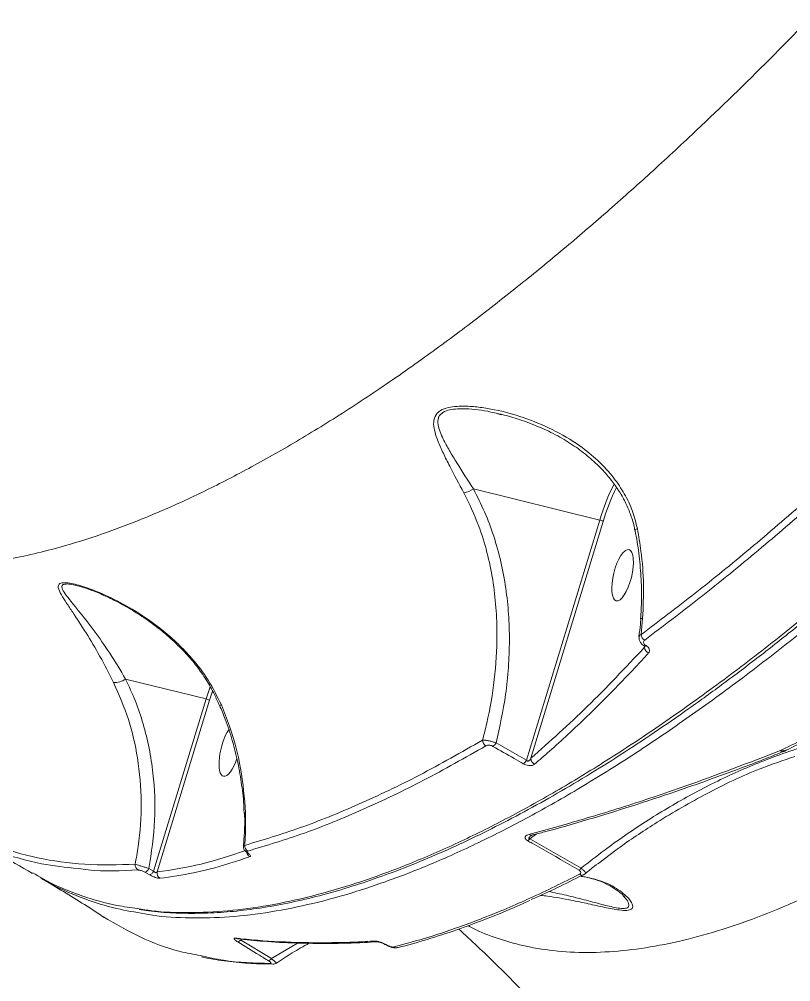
# Model space of a CAD drawing. Header units: millimetres. Extents: x -8607 to 7621, y -5747 to 4382.
# Drawn here: x 5129.4 to 5265.8, y 134.3 to 304.5 of the extents above; entities that cross this region are included whole.
import ezdxf

# ---------------------------------------------------------------- set-up
doc = ezdxf.new("R2010")
doc.units = ezdxf.units.MM
doc.layers.add('DIKOM_ОБЪЕКТ', color=7, linetype='Continuous')

msp = doc.modelspace()

# ---------------------------------------------------------------- linework, layer by layer
at = {"layer": 'DIKOM_ОБЪЕКТ', "color": 7, "linetype": 'Continuous', "lineweight": 15}
for p, q in [((5214.678, 234.562), (5213.998, 234.735)), ((5232.01, 215.942), (5209.679, 221.442)), ((5219.071, 173.477), (5232.01, 215.942)), ((5232.616, 215.715), (5219.859, 173.847)), ((5139.709, 204.29), (5139.242, 204.413)), ((5239.599, 198.573), (5239.31, 195.703)), ((5239.866, 193.706), (5239.876, 193.7)), ((5239.944, 193.469), (5239.991, 193.728)), ((5239.944, 193.469), (5239.987, 193.615)), ((5162.44, 184.325), (5148.228, 187.825)), ((5162.44, 184.325), (5163.154, 186.47)), ((5163.578, 185.729), (5163.046, 184.098)), ((5153.17, 153.903), (5162.44, 184.325)), ((5163.046, 184.098), (5153.796, 153.74)), ((5213.701, 176.56), (5219.071, 173.477)), ((5263.988, 175.225), (5264.226, 175.333)), ((5263.954, 175.212), (5263.988, 175.225)), ((5264.566, 175.062), (5264.588, 175.072)), ((5169.233, 164.104), (5169.233, 164.107)), ((5220.772, 160.447), (5219.651, 159.614)), ((5219.651, 159.614), (5228.725, 154.399)), ((5152.473, 153.236), (5151.644, 153.681)), ((5152.339, 154.35), (5153.17, 153.903)), ((5236.309, 149.359), (5236.105, 149.59)), ((5168.552, 141.773), (5173.981, 138.426)), ((5173.981, 138.426), (5178.587, 141.175)), ((5194.118, 140.9), (5194.112, 140.903)), ((5194.12, 140.904), (5194.526, 140.696))]:
    msp.add_line(p, q, dxfattribs=at)
at = {"layer": 'DIKOM_ОБЪЕКТ', "color": 7, "linetype": 'Continuous', "lineweight": 15, "flags": 128}
for points in [[(5164.915, 183.236), (5164.922, 183.23), (5164.924, 183.229)], [(5164.924, 183.229), (5164.996, 183.229), (5165.145, 183.261)], [(5169.233, 164.107), (5169.235, 164.112), (5169.297, 164.146), (5169.44, 164.181)], [(5194.211, 140.903), (5194.134, 140.894), (5194.118, 140.9)]]:
    msp.add_lwpolyline(points, dxfattribs=at)
at = {"layer": 'DIKOM_ОБЪЕКТ', "color": 7, "linetype": 'Continuous', "lineweight": 15}
for centre, radius, start, end in [((5207.189, 225.23), 4.534, 280.31249, 303.31735), ((5267.581, 205.426), 37.093, 152.86673, 163.52983), ((5268.321, 205.045), 37.265, 153.46306, 163.36201), ((5231.554, 213.807), 2.184, 60.90336, 77.93905), ((5239.384, 210.276), 4.188, 99.8562, 106.38516), ((5239.538, 198.187), 0.391, 81.02662, 134.86332), ((5240.586, 195.857), 1.285, 186.88, 240.78706), ((5239.99, 194.012), 0.332, 249.95911, 309.8179), ((5241.106, 193.52), 1.163, 182.4954, 247.28922), ((5146.231, 190.836), 3.613, 267.80885, 303.5574), ((5161.984, 182.19), 2.184, 60.90336, 77.93905), ((5212.497, 177.085), 1.194, 182.58093, 240.72164), ((5212.216, 177.347), 1.68, 303.63746, 332.08568), ((5220.99, 173.811), 1.132, 178.17853, 244.51162), ((5264.384, 175.646), 0.612, 225.24949, 286.56497), ((5264.415, 175.641), 0.596, 224.24485, 286.16097), ((5217.589, 174.296), 1.693, 302.73908, 331.09791), ((5219.944, 160.893), 0.657, 230.92082, 284.94001), ((5170.337, 158.379), 1.079, 176.6851, 240.80368), ((5218.423, 160.439), 1.48, 306.17565, 326.10579), ((5170.651, 157.395), 1.061, 190.95642, 242.30185), ((5169.97, 157.494), 0.465, 234.13402, 266.82545), ((5150.943, 154.991), 1.029, 174.08394, 240.95422), ((5151.233, 154.804), 1.195, 290.10837, 337.66368), ((5152.064, 154.361), 1.197, 289.98696, 337.49542), ((5154.813, 153.528), 1.039, 168.23432, 240.93713), ((5227.527, 155.253), 1.472, 304.35436, 324.50104), ((5228.864, 153.968), 0.784, 235.34558, 296.22508), ((5168.085, 142.694), 0.785, 236.82906, 264.75396), ((5167.739, 142.271), 0.953, 289.44589, 328.50173), ((5192.736, 142.129), 0.743, 234.30201, 273.41888), ((5196.077, 141.188), 0.843, 236.88543, 283.7473), ((5173.174, 138.943), 0.958, 288.2616, 327.36709), ((5174.271, 138.314), 0.869, 237.14007, 270.3993)]:
    msp.add_arc(centre, radius, start, end, dxfattribs=at)
msp.add_ellipse((5236.055, 206.19), major_axis=(1.115, 4.535), ratio=0.3407224, dxfattribs=at)
for start_param, end_param in [(0.7089965, 3.1529477), (3.1529477, 4.4867781)]:
    msp.add_ellipse((5166.635, 175.193), major_axis=(1.115, 4.535), ratio=0.3407224, start_param=start_param, end_param=end_param, dxfattribs=at)
for points, knots in [([(5132.79, 344.822), (5131.538, 340.226), (5129.032, 331.021), (5124.945, 318.061), (5120.622, 305.744), (5116.308, 294.834), (5112.063, 285.204), (5107.927, 276.729), (5103.628, 268.808), (5099.161, 261.446), (5094.538, 254.679), (5089.753, 248.519), (5084.824, 243.002), (5080.032, 238.413), (5075.413, 234.65), (5071.089, 231.673), (5066.793, 229.226), (5062.528, 227.274), (5058.204, 225.765), (5053.992, 224.765), (5050.412, 224.218), (5048.285, 224.144), (5047.472, 224.116)], [0, 0, 0, 0, 0.0626998, 0.1255731, 0.188602, 0.2518076, 0.3042548, 0.356793, 0.4096934, 0.4626879, 0.5161659, 0.5697421, 0.6236935, 0.677747, 0.7231047, 0.7685237, 0.8110202, 0.8535166, 0.8962188, 0.938921, 0.9766601, 1, 1, 1, 1]), ([(5096.265, 210.628), (5097.623, 210.132), (5101.348, 208.772), (5108.191, 207.79), (5116.71, 207.59), (5125.908, 208.592), (5134.735, 210.522), (5142.985, 213.031), (5150.499, 215.804), (5158.284, 219.152), (5166.35, 223.085), (5174.67, 227.6), (5183.246, 232.704), (5192.041, 238.383), (5200.713, 244.405), (5209.209, 250.685), (5217.233, 256.946), (5225.089, 263.375), (5232.764, 269.931), (5240.512, 276.82), (5249.998, 285.592), (5261.248, 296.463), (5269.929, 305.468), (5274.276, 309.978)], [0, 0, 0, 0, 0.035682, 0.0978718, 0.1603377, 0.2230262, 0.2859952, 0.3303192, 0.3747212, 0.419463, 0.4642841, 0.5095709, 0.5549388, 0.6006548, 0.6464534, 0.6873691, 0.7283435, 0.7654767, 0.80261, 0.839918, 0.8772261, 0.9385157, 1, 1, 1, 1]), ([(5150.332, 147.276), (5151.177, 147.134), (5154.073, 146.647), (5159.377, 146.48), (5166.231, 146.767), (5173.478, 147.742), (5181.079, 149.372), (5189.047, 151.687), (5197.322, 154.676), (5205.782, 158.294), (5214.391, 162.503), (5223.133, 167.277), (5232.109, 172.668), (5241.362, 178.71), (5250.869, 185.4), (5260.631, 192.753), (5270.576, 200.72), (5281.091, 209.638), (5292.158, 219.56), (5303.771, 230.553), (5315.514, 242.249), (5327.369, 254.636), (5339.196, 267.567), (5350.946, 280.984), (5361.372, 293.353), (5367.896, 301.413), (5370.552, 304.695)], [0, 0, 0, 0, 0.0167341, 0.0573601, 0.0981977, 0.1391064, 0.1808309, 0.2226312, 0.2646622, 0.3067707, 0.347327, 0.3879531, 0.4287906, 0.4696993, 0.5114238, 0.5532242, 0.5952551, 0.6373636, 0.6846153, 0.7318669, 0.7792289, 0.8269273, 0.8747391, 0.9212918, 0.9679499, 1, 1, 1, 1]), ([(5150.622, 147.121), (5151.18, 147.03), (5153.119, 146.716), (5156.581, 146.471), (5160.998, 146.38), (5165.548, 146.587), (5170.22, 147.069), (5175.018, 147.831), (5179.942, 148.871), (5184.994, 150.192), (5190.173, 151.791), (5195.483, 153.671), (5200.925, 155.832), (5206.493, 158.273), (5212.166, 160.983), (5217.924, 163.953), (5223.75, 167.176), (5229.643, 170.649), (5235.606, 174.373), (5241.641, 178.35), (5247.75, 182.578), (5253.933, 187.061), (5260.194, 191.797), (5266.533, 196.791), (5272.954, 202.042), (5279.454, 207.552), (5286.015, 213.302), (5292.61, 219.271), (5299.217, 225.438), (5305.83, 231.798), (5312.451, 238.354), (5319.084, 245.106), (5325.731, 252.056), (5332.394, 259.208), (5339.074, 266.562), (5345.774, 274.119), (5352.494, 281.891), (5358.262, 288.691), (5361.784, 292.965), (5363.062, 294.517)], [0, 0, 0, 0, 0.0112395, 0.0390497, 0.0667688, 0.0944261, 0.1220494, 0.1496654, 0.1772982, 0.2049679, 0.2327015, 0.2605269, 0.2884723, 0.3165669, 0.3447186, 0.3727393, 0.400623, 0.4284008, 0.4561041, 0.4837642, 0.5114123, 0.5390772, 0.5667827, 0.5945603, 0.6224417, 0.6504584, 0.6785808, 0.7066309, 0.7345239, 0.7623016, 0.7899957, 0.8176378, 0.8452597, 0.8728927, 0.9005582, 0.9282877, 0.9561129, 0.9840651, 1, 1, 1, 1]), ([(5208.001, 220.77), (5207.144, 222.359), (5205.848, 224.763), (5204.346, 227.763), (5203.455, 229.756), (5202.861, 231.48), (5202.588, 232.953), (5202.777, 234.324), (5203.728, 235.34), (5205.191, 235.863), (5206.787, 236.075), (5208.692, 236.096), (5210.924, 235.902), (5214.3, 235.331), (5218.606, 234.149), (5223.696, 232.046), (5228.111, 229.447), (5231.751, 226.513), (5234.396, 223.656), (5236.428, 220.62), (5237.875, 217.614), (5238.409, 215.45), (5238.667, 214.402)], [0, 0, 0, 0, 0.0866941, 0.1311764, 0.1760726, 0.2081975, 0.2409001, 0.2744194, 0.3082509, 0.337742, 0.3650519, 0.393035, 0.4327007, 0.4727589, 0.5545429, 0.6396923, 0.7264108, 0.7889965, 0.8528476, 0.9020912, 0.9525885, 1, 1, 1, 1]), ([(5213.998, 234.735), (5213.593, 234.842), (5211.698, 235.344), (5209.267, 235.617), (5206.863, 235.624), (5205.464, 235.46), (5204.235, 235.034), (5203.688, 234.452), (5203.384, 233.721), (5203.37, 232.843), (5203.755, 231.559), (5204.444, 230.03), (5205.456, 228.206), (5207.199, 225.334), (5208.682, 223.006), (5209.679, 221.442)], [0, 0, 0, 0, 0.0421911, 0.1973646, 0.2482946, 0.3002274, 0.3566322, 0.4120045, 0.4225607, 0.4885916, 0.5503584, 0.6134657, 0.7081699, 0.8038269, 1, 1, 1, 1]), ([(5214.012, 234.773), (5214.259, 234.719), (5215.544, 234.434), (5218.016, 233.691), (5221.321, 232.463), (5224.564, 230.891), (5227.491, 229.112), (5230.098, 227.142), (5232.29, 225.089), (5234.092, 223.03), (5235.515, 221.001), (5236.661, 218.943), (5237.537, 216.797), (5238.047, 215.242), (5238.176, 214.376), (5238.189, 214.293)], [0, 0, 0, 0, 0.0232813, 0.1210584, 0.2361418, 0.3450421, 0.4481054, 0.5458468, 0.6391467, 0.7171057, 0.7900888, 0.8590114, 0.9240346, 0.9926853, 1, 1, 1, 1]), ([(5239.31, 195.703), (5242.486, 198.102), (5248.844, 202.903), (5258.585, 210.843), (5268.462, 219.279), (5275.15, 225.373), (5278.497, 228.422)], [0, 0, 0, 0, 0.2489042, 0.4982426, 0.7488996, 1, 1, 1, 1]), ([(5279.203, 227.495), (5275.88, 224.468), (5269.229, 218.408), (5259.366, 209.98), (5249.58, 202.001), (5243.168, 197.159), (5239.959, 194.736)], [0, 0, 0, 0, 0.2489045, 0.498243, 0.7488998, 1, 1, 1, 1]), ([(5209.679, 221.442), (5210.37, 220.103), (5211.751, 217.426), (5213.347, 213.103), (5214.598, 208.592), (5215.457, 203.96), (5215.951, 199.303), (5216.107, 194.615), (5215.927, 189.872), (5215.322, 183.813), (5214.335, 179.399), (5213.701, 176.56)], [0, 0, 0, 0, 0.1006493, 0.2013161, 0.3052432, 0.4091844, 0.5096376, 0.6100986, 0.7126663, 0.8152389, 1, 1, 1, 1]), ([(5211.305, 177.031), (5211.562, 178.031), (5212.474, 181.576), (5213.526, 187.788), (5213.95, 194.65), (5213.733, 200.528), (5213.161, 205.419), (5212.149, 210.262), (5210.575, 215.484), (5208.928, 218.866), (5208.001, 220.77)], [0, 0, 0, 0, 0.0672692, 0.2386087, 0.4121732, 0.520863, 0.630243, 0.7420328, 0.8547814, 1, 1, 1, 1]), ([(5238.667, 214.402), (5238.896, 213.088), (5239.464, 209.826), (5239.864, 204.518), (5239.688, 200.562), (5239.599, 198.573)], [0, 0, 0, 0, 0.25127486, 0.62347535, 1, 1, 1, 1]), ([(5287.307, 212.832), (5284.719, 210.546), (5278.857, 205.37), (5269.829, 197.84), (5260.224, 190.239), (5250.74, 183.186), (5241.336, 176.65), (5232.044, 170.666), (5222.875, 165.256), (5213.902, 160.47), (5205.257, 156.378), (5196.958, 152.966), (5189, 150.212), (5181.288, 148.08), (5173.797, 146.576), (5166.545, 145.703), (5159.584, 145.552), (5154.602, 145.781), (5152.054, 146.272), (5151.603, 146.359)], [0, 0, 0, 0, 0.0485479, 0.1099809, 0.1715193, 0.2333783, 0.295345, 0.3585473, 0.4218647, 0.4855312, 0.5493153, 0.6107482, 0.6722867, 0.7341456, 0.7961123, 0.8593147, 0.922632, 0.9862986, 1, 1, 1, 1]), ([(5238.207, 214.295), (5238.222, 214.223), (5238.53, 212.83), (5238.952, 210.063), (5239.339, 205.98), (5239.451, 202.097), (5239.306, 199.595), (5239.241, 198.464)], [0, 0, 0, 0, 0.0137253, 0.2683389, 0.5253886, 0.7856915, 1, 1, 1, 1]), ([(5146.093, 187.226), (5145.295, 188.793), (5143.675, 191.973), (5141.219, 196.105), (5139.213, 199.158), (5137.757, 201.311), (5136.796, 202.809), (5136.235, 203.971), (5136.364, 204.678), (5137.112, 204.918), (5138.271, 204.821), (5139.611, 204.522), (5141.869, 203.843), (5145.207, 202.488), (5149.936, 199.986), (5154.078, 197.12), (5157.532, 194.08), (5160.244, 191.222), (5162.976, 187.685), (5164.414, 184.751), (5165.145, 183.261)], [0, 0, 0, 0, 0.0820687, 0.1664748, 0.2508371, 0.2940036, 0.3376005, 0.3839912, 0.4157853, 0.4428447, 0.469835, 0.4939799, 0.5187256, 0.588613, 0.6603826, 0.7589133, 0.8094734, 0.8604908, 0.9291629, 1, 1, 1, 1]), ([(5139.242, 204.413), (5139.072, 204.46), (5138.453, 204.633), (5137.633, 204.674), (5136.957, 204.49), (5136.935, 203.881), (5137.539, 202.881), (5138.578, 201.55), (5140.285, 199.459), (5142.61, 196.503), (5145.458, 192.467), (5147.298, 189.384), (5148.228, 187.825)], [0, 0, 0, 0, 0.0190633, 0.069471, 0.1194633, 0.1798829, 0.2608676, 0.3522881, 0.4450092, 0.6356619, 0.815787, 1, 1, 1, 1]), ([(5139.251, 204.438), (5139.338, 204.421), (5139.711, 204.349), (5140.596, 204.094), (5141.945, 203.642), (5143.735, 202.94), (5145.931, 201.941), (5148.476, 200.586), (5151.217, 198.894), (5153.928, 196.947), (5156.551, 194.741), (5158.809, 192.497), (5160.832, 190.137), (5162.498, 187.73), (5163.849, 185.385), (5164.51, 183.837), (5164.79, 183.182)], [0, 0, 0, 0, 0.0111578, 0.0479108, 0.0929191, 0.1494716, 0.2257469, 0.3099917, 0.4025866, 0.5046378, 0.5970295, 0.6948034, 0.7740989, 0.8587541, 0.9402064, 1, 1, 1, 1]), ([(5239.28, 198.465), (5239.258, 198.151), (5239.184, 197.111), (5239.039, 196.082), (5238.937, 195.363)], [0, 0, 0, 0, 0.3013795, 1, 1, 1, 1]), ([(5238.978, 195.349), (5238.999, 195.427), (5239.036, 195.565), (5239.227, 195.661), (5239.31, 195.703)], [0, 0, 0, 0, 0.5615497, 1, 1, 1, 1]), ([(5238.988, 195.35), (5238.974, 195.209), (5238.942, 194.888), (5239.146, 194.4), (5239.454, 193.977), (5239.764, 193.799), (5239.891, 193.726)], [0, 0, 0, 0, 0.2128203, 0.4876638, 0.789418, 1, 1, 1, 1]), ([(5239.959, 194.736), (5239.928, 194.71), (5239.825, 194.622), (5239.748, 194.435), (5239.786, 194.192), (5239.933, 193.953), (5240.113, 193.823), (5240.203, 193.757)], [0, 0, 0, 0, 0.1043526, 0.3453588, 0.5759422, 0.7877488, 1, 1, 1, 1]), ([(5219.859, 173.847), (5223.188, 176.806), (5229.857, 182.734), (5236.578, 189.887), (5239.944, 193.469)], [0, 0, 0, 0, 0.49917437, 1, 1, 1, 1]), ([(5240.657, 192.447), (5240.378, 192.143), (5238.983, 190.624), (5235.354, 186.771), (5229.781, 181.171), (5224.46, 176.221), (5221.375, 173.545), (5220.503, 172.789)], [0, 0, 0, 0, 0.0413727, 0.2068702, 0.5381497, 0.8694287, 1, 1, 1, 1]), ([(5239.74, 193.772), (5239.793, 193.745), (5239.903, 193.689), (5240.006, 193.604), (5240.042, 193.549), (5240.037, 193.563), (5240.036, 193.566)], [0, 0, 0, 0, 0.2613202, 0.5474379, 0.8891845, 1, 1, 1, 1]), ([(5240.203, 193.757), (5240.332, 193.663), (5240.59, 193.474), (5240.797, 193.134), (5240.864, 192.769), (5240.729, 192.559), (5240.657, 192.447)], [0, 0, 0, 0, 0.2322168, 0.4640132, 0.7140228, 1, 1, 1, 1]), ([(5149.919, 155.097), (5150.109, 156.15), (5150.766, 159.784), (5151.162, 166.124), (5150.528, 173.668), (5148.898, 180.821), (5147.034, 185.076), (5146.093, 187.226)], [0, 0, 0, 0, 0.0953049, 0.3289405, 0.5680093, 0.7817927, 1, 1, 1, 1]), ([(5148.228, 187.825), (5148.824, 186.543), (5150.016, 183.978), (5151.389, 179.88), (5152.443, 175.621), (5153.312, 169.971), (5153.623, 162.831), (5152.771, 157.2), (5152.339, 154.35)], [0, 0, 0, 0, 0.1264045, 0.2528125, 0.382977, 0.5131446, 0.7535723, 1, 1, 1, 1]), ([(5164.833, 183.201), (5165.178, 182.387), (5166.04, 180.351), (5167.117, 176.961), (5168.099, 173.075), (5168.766, 169.118), (5169.118, 166.117), (5169.151, 164.444), (5169.158, 164.104)], [0, 0, 0, 0, 0.1348429, 0.3373669, 0.5407152, 0.7444487, 0.9479673, 1, 1, 1, 1]), ([(5165.145, 183.261), (5165.639, 182.024), (5167.088, 178.399), (5168.791, 172.018), (5169.222, 166.815), (5169.44, 164.181)], [0, 0, 0, 0, 0.2035485, 0.5968373, 1, 1, 1, 1]), ([(5264.226, 175.333), (5265.677, 176.054), (5268.578, 177.494), (5273.713, 179.128), (5279.31, 180.323), (5285.334, 181.008), (5291.662, 181.157), (5298.177, 180.743), (5304.763, 179.755), (5311.306, 178.186), (5317.676, 176.048), (5323.751, 173.359), (5329.481, 170.186), (5332.874, 167.686), (5334.572, 166.435)], [0, 0, 0, 0, 0.0836186, 0.1671661, 0.2504175, 0.3338525, 0.4173036, 0.5004885, 0.5837385, 0.6671385, 0.7504577, 0.8333964, 0.916628, 1, 1, 1, 1]), ([(5264.845, 175.193), (5266.029, 175.791), (5268.223, 176.9), (5271.694, 178.141), (5274.744, 179.008), (5277.35, 179.592), (5279.679, 180.012), (5283.518, 180.559), (5289.25, 180.952), (5296.161, 180.687), (5302.296, 179.911), (5307.426, 178.896), (5311.499, 177.799), (5314.702, 176.767), (5317.461, 175.77), (5320.851, 174.373), (5324.915, 172.406), (5329.561, 169.757), (5332.567, 167.536), (5334.188, 166.338)], [0, 0, 0, 0, 0.0700697, 0.1298816, 0.1788725, 0.2174299, 0.2495087, 0.2821309, 0.3829107, 0.4841063, 0.5521826, 0.6193019, 0.6817353, 0.7109933, 0.7462295, 0.7926401, 0.8501511, 0.9191943, 1, 1, 1, 1]), ([(5228.725, 154.399), (5230.077, 155.46), (5233.744, 158.34), (5240.07, 162.698), (5247.782, 167.309), (5255.875, 171.363), (5263.092, 174.288), (5269.573, 176.399), (5275.24, 177.861), (5281.35, 178.91), (5286.334, 179.296), (5289.241, 179.232), (5290.09, 179.214)], [0, 0, 0, 0, 0.0783339, 0.2125921, 0.3472662, 0.4817928, 0.6158493, 0.6916662, 0.7820716, 0.8726186, 0.9628125, 1, 1, 1, 1]), ([(5169.26, 158.441), (5172.513, 159.416), (5179.028, 161.367), (5189.367, 165.581), (5200.087, 170.665), (5207.562, 174.907), (5211.305, 177.031)], [0, 0, 0, 0, 0.2482753, 0.4972305, 0.7482641, 1, 1, 1, 1]), ([(5211.305, 177.031), (5211.439, 177.034), (5211.708, 177.04), (5212.303, 176.954), (5212.944, 176.807), (5213.417, 176.663), (5213.652, 176.578), (5213.701, 176.56)], [0, 0, 0, 0, 0.2435262, 0.4875448, 0.7197754, 0.941836, 1, 1, 1, 1]), ([(5211.914, 176.044), (5208.217, 173.946), (5200.813, 169.744), (5190.121, 164.66), (5179.712, 160.404), (5173.114, 158.427), (5169.811, 157.437)], [0, 0, 0, 0, 0.2482771, 0.497233, 0.7482654, 1, 1, 1, 1]), ([(5311.374, 175.677), (5308.026, 173.216), (5301.32, 168.289), (5291.551, 161.86), (5282.008, 156.151), (5273.271, 151.536), (5265.303, 147.86), (5258.053, 144.989), (5251.023, 142.699), (5244.21, 140.999), (5237.641, 139.905), (5231.321, 139.429), (5225.281, 139.588), (5219.841, 140.338), (5214.985, 141.599), (5211.38, 142.881), (5209.382, 143.922), (5208.742, 144.255)], [0, 0, 0, 0, 0.07937542, 0.15897052, 0.23876255, 0.3187783, 0.38517441, 0.45168566, 0.51865547, 0.5857444, 0.6534454, 0.72127074, 0.78957102, 0.85800054, 0.91542159, 0.97292027, 1, 1, 1, 1]), ([(5213.147, 175.948), (5213.097, 175.974), (5212.969, 176.041), (5212.716, 176.123), (5212.419, 176.162), (5212.126, 176.141), (5211.989, 176.078), (5211.914, 176.044)], [0, 0, 0, 0, 0.1207619, 0.307548, 0.5229351, 0.737447, 1, 1, 1, 1]), ([(5218.505, 172.872), (5217.972, 173.183), (5216.195, 174.223), (5214.402, 175.238), (5213.147, 175.948)], [0, 0, 0, 0, 0.2996328, 1, 1, 1, 1]), ([(5264.226, 175.333), (5264.305, 175.287), (5264.466, 175.192), (5264.687, 175.153), (5264.802, 175.192), (5264.845, 175.206)], [0, 0, 0, 0, 0.376055, 0.7716774, 1, 1, 1, 1]), ([(5264.484, 175.034), (5264.562, 175.061), (5264.761, 175.128), (5264.931, 175.25), (5265.035, 175.325)], [0, 0, 0, 0, 0.3906156, 1, 1, 1, 1]), ([(5219.071, 173.477), (5219.095, 173.446), (5219.135, 173.395), (5219.216, 173.352), (5219.294, 173.337), (5219.379, 173.348), (5219.506, 173.401), (5219.691, 173.56), (5219.793, 173.734), (5219.859, 173.847)], [0, 0, 0, 0, 0.1044812, 0.1740915, 0.2297651, 0.3047724, 0.3966989, 0.6086532, 1, 1, 1, 1]), ([(5219.53, 160.383), (5219.954, 160.495), (5222.072, 161.058), (5227.63, 162.602), (5236.341, 165.244), (5248.938, 169.44), (5258.286, 173.033), (5263.954, 175.212)], [0, 0, 0, 0, 0.0299896, 0.1499527, 0.3900715, 0.6301904, 1, 1, 1, 1]), ([(5220.111, 160.276), (5220.815, 160.456), (5224.019, 161.275), (5229.849, 162.958), (5237.586, 165.328), (5245.427, 167.926), (5253.367, 170.748), (5259.745, 173.124), (5263.512, 174.635), (5264.561, 175.056)], [0, 0, 0, 0, 0.0501005, 0.2280485, 0.4050261, 0.5812704, 0.756973, 0.9323249, 1, 1, 1, 1]), ([(5266.521, 174.162), (5264.446, 173.467), (5259.075, 171.668), (5250.934, 167.709), (5242.742, 162.995), (5236.32, 158.745), (5232.942, 156.126), (5231.618, 155.099)], [0, 0, 0, 0, 0.1611917, 0.4173812, 0.6731453, 0.8718612, 1, 1, 1, 1]), ([(5220.503, 172.789), (5220.374, 172.708), (5220.162, 172.575), (5219.673, 172.526), (5219.214, 172.581), (5218.804, 172.711), (5218.594, 172.824), (5218.505, 172.872)], [0, 0, 0, 0, 0.3038664, 0.5023335, 0.7017042, 0.8732905, 1, 1, 1, 1]), ([(5169.229, 164.103), (5169.233, 164.044), (5169.293, 162.982), (5169.267, 161.046), (5169.108, 159.183), (5169.035, 158.322)], [0, 0, 0, 0, 0.0308061, 0.5519465, 1, 1, 1, 1]), ([(5169.44, 164.181), (5169.445, 162.52), (5169.452, 160.603), (5169.283, 158.696), (5169.26, 158.441)], [0, 0, 0, 0, 0.8666345, 1, 1, 1, 1]), ([(5118.015, 161.824), (5120.309, 160.636), (5124.903, 158.256), (5132.614, 156.086), (5140.88, 154.865), (5146.903, 155.019), (5149.919, 155.097)], [0, 0, 0, 0, 0.2481019, 0.4969506, 0.748088, 1, 1, 1, 1]), ([(5139.838, 154.337), (5137.655, 154.576), (5132.657, 155.123), (5125.497, 157.237), (5120.829, 159.63), (5118.492, 160.828)], [0, 0, 0, 0, 0.2790591, 0.6389751, 1, 1, 1, 1]), ([(5219.296, 159.245), (5219.21, 159.298), (5219.036, 159.406), (5218.875, 159.585), (5218.792, 159.783), (5218.839, 160.018), (5219.087, 160.238), (5219.385, 160.336), (5219.53, 160.383)], [0, 0, 0, 0, 0.1098635, 0.2200424, 0.3257284, 0.4925231, 0.7537199, 1, 1, 1, 1]), ([(5219.945, 160.198), (5219.854, 160.131), (5219.694, 160.014), (5219.545, 159.85), (5219.497, 159.74), (5219.506, 159.685), (5219.523, 159.66), (5219.548, 159.641), (5219.586, 159.623), (5219.627, 159.617), (5219.651, 159.614)], [0, 0, 0, 0, 0.372683, 0.649059, 0.7820577, 0.8281139, 0.874613, 0.8876704, 0.9332873, 1, 1, 1, 1]), ([(5219.928, 160.193), (5219.93, 160.194), (5219.937, 160.197), (5220.005, 160.234), (5220.09, 160.249), (5220.103, 160.252)], [0, 0, 0, 0, 0.3239546, 0.8945099, 1, 1, 1, 1]), ([(5120.327, 159.781), (5122.104, 158.861), (5125.958, 156.865), (5129.752, 154.67), (5131.795, 153.488)], [0, 0, 0, 0, 0.4612212, 1, 1, 1, 1]), ([(5169.073, 158.318), (5169.063, 158.256), (5169.036, 158.082), (5169.118, 157.805), (5169.278, 157.512), (5169.473, 157.29), (5169.637, 157.171), (5169.703, 157.124)], [0, 0, 0, 0, 0.12269147, 0.34465462, 0.5624249, 0.82497675, 1, 1, 1, 1]), ([(5169.074, 158.319), (5169.081, 158.352), (5169.094, 158.407), (5169.213, 158.432), (5169.26, 158.441)], [0, 0, 0, 0, 0.6098172, 1, 1, 1, 1]), ([(5228.357, 154.038), (5227.809, 154.362), (5225.064, 155.981), (5222.04, 157.712), (5219.552, 159.102), (5219.296, 159.245)], [0, 0, 0, 0, 0.1831691, 0.9158786, 1, 1, 1, 1]), ([(5153.796, 153.74), (5156.381, 154.121), (5161.467, 154.871), (5166.732, 156.623), (5169.322, 157.485)], [0, 0, 0, 0, 0.5082432, 1, 1, 1, 1]), ([(5169.685, 157.124), (5169.703, 157.111), (5169.753, 157.077), (5169.775, 157.05), (5169.769, 157.058), (5169.768, 157.059)], [0, 0, 0, 0, 0.3208686, 0.8884188, 1, 1, 1, 1]), ([(5169.811, 157.437), (5169.793, 157.431), (5169.726, 157.408), (5169.685, 157.332), (5169.746, 157.196), (5169.878, 157.085), (5169.944, 157.03)], [0, 0, 0, 0, 0.1085438, 0.3983746, 0.6996392, 1, 1, 1, 1]), ([(5169.944, 157.03), (5170.037, 156.952), (5170.224, 156.796), (5170.31, 156.602), (5170.257, 156.498), (5170.176, 156.463), (5170.158, 156.456)], [0, 0, 0, 0, 0.30538476, 0.61146712, 0.91258371, 1, 1, 1, 1]), ([(5149.919, 155.097), (5150.022, 155.067), (5150.229, 155.007), (5150.751, 154.849), (5151.356, 154.663), (5151.909, 154.488), (5152.223, 154.387), (5152.339, 154.35)], [0, 0, 0, 0, 0.2193575, 0.4388247, 0.6560351, 0.873298, 1, 1, 1, 1]), ([(5170.158, 156.456), (5169.899, 156.362), (5168.601, 155.897), (5165.274, 154.811), (5160.219, 153.469), (5156.279, 152.903), (5154.308, 152.62)], [0, 0, 0, 0, 0.0480628, 0.2403225, 0.6198794, 1, 1, 1, 1]), ([(5229.49, 153.462), (5230.021, 153.916), (5230.674, 154.473), (5231.371, 154.988), (5231.501, 155.084)], [0, 0, 0, 0, 0.8131095, 1, 1, 1, 1]), ([(5131.848, 153.582), (5132.873, 152.973), (5135.641, 151.33), (5140.599, 149.417), (5145.73, 147.903), (5149.111, 147.443), (5150.332, 147.276)], [0, 0, 0, 0, 0.1861062, 0.5029654, 0.8204094, 1, 1, 1, 1]), ([(5151.603, 146.359), (5149.928, 146.629), (5146.198, 147.229), (5140.839, 148.959), (5136.066, 150.967), (5133.37, 152.657), (5132.336, 153.306)], [0, 0, 0, 0, 0.2369733, 0.5276489, 0.8188238, 1, 1, 1, 1]), ([(5150.443, 154.091), (5147.43, 153.941), (5143.76, 153.758), (5140.434, 154.249), (5139.838, 154.337)], [0, 0, 0, 0, 0.8208928, 1, 1, 1, 1]), ([(5151.644, 153.681), (5151.566, 153.722), (5151.401, 153.806), (5151.121, 153.925), (5150.841, 154.023), (5150.595, 154.086), (5150.494, 154.09), (5150.443, 154.091)], [0, 0, 0, 0, 0.1798431, 0.3800933, 0.581207, 0.7906976, 1, 1, 1, 1]), ([(5154.308, 152.62), (5154.232, 152.62), (5154.079, 152.619), (5153.7, 152.713), (5153.266, 152.864), (5152.838, 153.047), (5152.589, 153.176), (5152.473, 153.236)], [0, 0, 0, 0, 0.2131431, 0.4264747, 0.630601, 0.8289228, 1, 1, 1, 1]), ([(5153.17, 153.903), (5153.202, 153.865), (5153.259, 153.798), (5153.347, 153.733), (5153.432, 153.686), (5153.495, 153.664), (5153.581, 153.65), (5153.638, 153.654), (5153.724, 153.679), (5153.763, 153.712), (5153.796, 153.74)], [0, 0, 0, 0, 0.1793224, 0.3191654, 0.36903, 0.5165529, 0.5564664, 0.716577, 0.7656539, 1, 1, 1, 1]), ([(5195.616, 140.482), (5198.188, 141.185), (5203.335, 142.592), (5211.422, 145.527), (5219.754, 149.015), (5225.529, 151.887), (5228.418, 153.324)], [0, 0, 0, 0, 0.2489043, 0.4982428, 0.7488998, 1, 1, 1, 1]), ([(5229.41, 153.421), (5226.531, 151.949), (5223.31, 150.302), (5220.224, 149.003), (5219.896, 148.865)], [0, 0, 0, 0, 0.8938871, 1, 1, 1, 1]), ([(5228.418, 153.324), (5228.495, 153.373), (5228.631, 153.46), (5228.688, 153.633), (5228.641, 153.788), (5228.53, 153.924), (5228.415, 154), (5228.357, 154.038)], [0, 0, 0, 0, 0.3196286, 0.5618766, 0.7279416, 0.8640377, 1, 1, 1, 1]), ([(5228.725, 154.399), (5228.862, 154.29), (5229.136, 154.072), (5229.407, 153.789), (5229.538, 153.577), (5229.548, 153.474), (5229.499, 153.456), (5229.496, 153.455)], [0, 0, 0, 0, 0.2364656, 0.4727961, 0.7140026, 0.9834926, 1, 1, 1, 1]), ([(5229.202, 153.279), (5229.251, 153.297), (5229.355, 153.334), (5229.439, 153.419), (5229.482, 153.463)], [0, 0, 0, 0, 0.4741133, 1, 1, 1, 1]), ([(5133.189, 152.686), (5133.759, 152.35), (5136.864, 150.521), (5140.643, 148.214), (5143.731, 146.164), (5144.425, 145.704)], [0, 0, 0, 0, 0.1483107, 0.8086356, 1, 1, 1, 1]), ([(5229.039, 152.939), (5230.082, 152.723), (5232.337, 152.255), (5235.091, 150.855), (5236.87, 149.435), (5237.665, 148.353), (5237.921, 147.685), (5237.746, 147.142), (5236.903, 146.892), (5235.291, 146.998), (5232.906, 147.473), (5229.994, 148.129), (5226.61, 148.83), (5223.773, 149.363), (5221.964, 149.562), (5221.549, 149.607)], [0, 0, 0, 0, 0.1213989, 0.2627703, 0.4070068, 0.4584469, 0.5105339, 0.5677269, 0.614802, 0.661941, 0.7316513, 0.8028119, 0.875543, 0.9714629, 1, 1, 1, 1]), ([(5228.622, 153.039), (5228.626, 153.039), (5228.788, 153.031), (5228.915, 152.984), (5229.039, 152.939)], [0, 0, 0, 0, 0.0242398, 1, 1, 1, 1]), ([(5228.756, 152.968), (5229.35, 152.856), (5230.61, 152.618), (5232.305, 152.037), (5233.91, 151.283), (5235.111, 150.506), (5235.968, 149.815), (5236.242, 149.528), (5236.365, 149.398)], [0, 0, 0, 0, 0.1724854, 0.3660986, 0.5695702, 0.7830028, 0.9019693, 1, 1, 1, 1]), ([(5222.958, 150.291), (5224.013, 150.075), (5226.13, 149.641), (5229.28, 148.836), (5232.27, 148.029), (5234.666, 147.429), (5236.227, 147.235), (5237.067, 147.402), (5237.252, 147.982), (5236.922, 148.704), (5236.461, 149.197), (5236.309, 149.359)], [0, 0, 0, 0, 0.1417038, 0.2845369, 0.4295233, 0.5587098, 0.6345437, 0.7101839, 0.8072302, 0.93654, 1, 1, 1, 1]), ([(5196.277, 140.37), (5196.313, 140.379), (5198.017, 140.768), (5201.498, 141.794), (5206.724, 143.464), (5212.086, 145.461), (5216.395, 147.199), (5218.953, 148.369), (5219.651, 148.688)], [0, 0, 0, 0, 0.0049966, 0.2322052, 0.4595804, 0.6871072, 0.9145604, 1, 1, 1, 1]), ([(5144.301, 145.816), (5146.429, 144.573), (5150.692, 142.082), (5156.464, 139.888), (5160.227, 139.192), (5161.426, 138.97)], [0, 0, 0, 0, 0.4046579, 0.8104229, 1, 1, 1, 1]), ([(5207.105, 143.651), (5208.215, 142.631), (5211.627, 139.498), (5217.08, 134.073), (5223.493, 127.37), (5229.668, 120.459), (5235.118, 114.015), (5238.385, 109.812), (5239.77, 108.031)], [0, 0, 0, 0, 0.0913135, 0.2805827, 0.4713567, 0.6636323, 0.857389, 1, 1, 1, 1]), ([(5168.057, 141.373), (5167.947, 141.441), (5167.729, 141.579), (5167.503, 141.764), (5167.384, 141.91), (5167.379, 142.008), (5167.479, 142.049), (5167.605, 142.041), (5167.656, 142.037)], [0, 0, 0, 0, 0.1643489, 0.329157, 0.4897515, 0.661608, 0.8613781, 1, 1, 1, 1]), ([(5167.656, 142.037), (5167.974, 142.002), (5169.563, 141.829), (5173.767, 141.462), (5180.462, 141.178), (5187.147, 141.254), (5191.166, 141.466), (5192.302, 141.525)], [0, 0, 0, 0, 0.0413727, 0.2068703, 0.53815, 0.8694302, 1, 1, 1, 1]), ([(5167.996, 141.914), (5167.994, 141.914), (5167.991, 141.915), (5167.997, 141.914), (5168.001, 141.913)], [0, 0, 0, 0, 0.4489161, 1, 1, 1, 1]), ([(5168.013, 141.934), (5169.523, 141.773), (5172.882, 141.416), (5178.311, 141.141), (5184.262, 141.075), (5189.028, 141.166), (5191.864, 141.355), (5192.597, 141.404)], [0, 0, 0, 0, 0.1963036, 0.4366206, 0.6765949, 0.9163557, 1, 1, 1, 1]), ([(5173.475, 138.033), (5172.937, 138.37), (5171.14, 139.496), (5169.327, 140.599), (5168.057, 141.373)], [0, 0, 0, 0, 0.2996328, 1, 1, 1, 1]), ([(5192.302, 141.525), (5192.427, 141.522), (5192.677, 141.514), (5193.198, 141.373), (5193.735, 141.166), (5194.063, 140.985), (5194.211, 140.903)], [0, 0, 0, 0, 0.2591499, 0.5177317, 0.7812284, 1, 1, 1, 1]), ([(5192.781, 141.387), (5192.779, 141.387), (5192.776, 141.387), (5192.849, 141.383), (5192.998, 141.358), (5193.265, 141.288), (5193.608, 141.161), (5193.916, 141.018), (5194.065, 140.928), (5194.11, 140.9)], [0, 0, 0, 0, 0.0534386, 0.1561343, 0.2938866, 0.4773878, 0.7014184, 0.9098597, 1, 1, 1, 1]), ([(5174.92, 137.618), (5175.83, 138.239), (5177.678, 139.5), (5179.656, 140.594), (5180.66, 141.15)], [0, 0, 0, 0, 0.49256003, 1, 1, 1, 1]), ([(5194.211, 140.903), (5194.251, 140.88), (5194.411, 140.788), (5194.72, 140.647), (5195.088, 140.524), (5195.41, 140.459), (5195.547, 140.474), (5195.616, 140.482)], [0, 0, 0, 0, 0.07984844, 0.31813502, 0.55558224, 0.77740017, 1, 1, 1, 1]), ([(5194.526, 140.696), (5194.573, 140.671), (5194.818, 140.541), (5195.348, 140.387), (5195.857, 140.276), (5196.194, 140.362), (5196.28, 140.384)], [0, 0, 0, 0, 0.0808627, 0.4183325, 0.8520656, 1, 1, 1, 1]), ([(5161.426, 138.97), (5162.784, 138.657), (5166.682, 137.759), (5170.992, 137.653), (5173.799, 137.583)], [0, 0, 0, 0, 0.34860227, 1, 1, 1, 1]), ([(5161.663, 138.735), (5161.809, 138.699), (5163.273, 138.344), (5166.198, 137.936), (5170.187, 137.521), (5172.883, 137.485), (5174.105, 137.469)], [0, 0, 0, 0, 0.0376795, 0.3768812, 0.7176771, 1, 1, 1, 1]), ([(5173.799, 137.583), (5173.806, 137.584), (5173.854, 137.584), (5173.909, 137.603), (5173.91, 137.668), (5173.836, 137.766), (5173.69, 137.892), (5173.546, 137.986), (5173.475, 138.033)], [0, 0, 0, 0, 0.0354343, 0.257347, 0.4482178, 0.6281242, 0.8143664, 1, 1, 1, 1]), ([(5173.981, 138.426), (5174.127, 138.302), (5174.418, 138.053), (5174.727, 137.79), (5174.901, 137.644), (5174.9, 137.648), (5174.9, 137.65)], [0, 0, 0, 0, 0.2730085, 0.5461649, 0.8173806, 1, 1, 1, 1]), ([(5174.276, 137.453), (5174.317, 137.451), (5174.477, 137.444), (5174.72, 137.498), (5174.868, 137.615), (5174.904, 137.643)], [0, 0, 0, 0, 0.2083561, 0.8078065, 1, 1, 1, 1])]:
    msp.add_open_spline(points, degree=3, knots=knots, dxfattribs=at)

doc.saveas('drawing.dxf')
